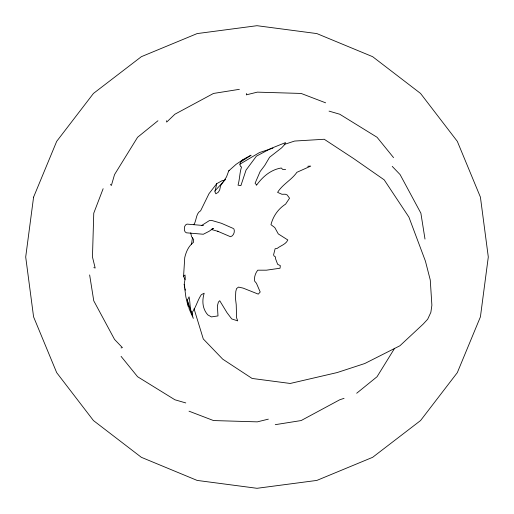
<?xml version="1.0" encoding="UTF-8"?>
<svg xmlns="http://www.w3.org/2000/svg" width="514" height="514" viewBox="0 0 514 514"><rect width="100%" height="100%" fill="white"/><g stroke="black" fill="none" stroke-linecap="round" stroke-linejoin="round"><path stroke-width="0.77" d="M185.046 279.571L183.569 276.333L184.751 257.565C186.119 251.667 188.638 246 193.47 242.357L193.669 239.524L191.549 236.671L190.713 232.842M191.459 244.536L192.493 237.474M188.04 306.228L185.843 296.79L184.205 284.332L185.258 277.907L185.027 274.99L183.569 276.333M224.091 180.35L222.067 180.69L216.728 183.671L214.942 191.863L215.867 193.81L218.283 192.236L219.677 189.955L220.622 185.65L226.501 176.932L228.736 170.866L236.132 164.3L244.542 158.697L251.07 155.215L240.719 161.936L239.852 164.589L240.591 166.523L241.541 166.947C239.595 172.826 239.755 179.135 238.04 185.156L240.893 185.638L246.039 170.095L256.39 156.185L270.531 148.623L285.501 142.603L284.544 144.71L281.723 147.769L269.58 157.258L264.729 165.469L260.135 171.535L255.079 183.26L256.313 184.597L256.274 185.168L256.621 185.079C262.667 176.726 270.794 169.671 281.267 167.994L282.764 169.485L285.604 169.421M246.701 93.509L246.302 94.852L257.321 92.141L301.146 93.445L325.619 102.819M193.791 224.727C196.656 220.673 195.783 213.297 200.64 210.759L209.012 193.662L216.728 183.671M103.141 188.702L93.76 213.175L92.462 257L95.167 268.019L93.831 267.621M394.643 348.248L377.051 376.73L356.69 393.242M214.775 191.067L225.652 179.296M240.706 161.55L242.891 159.713M157.946 120.758L137.585 137.27L114.545 174.574L111.384 185.464L110.42 184.455M239.916 164.178L259.506 152.542L272.96 148.141M201.951 225.286L209.391 220.596L211.46 220.371L221.405 223.282L233.452 228.531M228.736 170.866L229.52 170.475M344.052 398.344L339.748 399.77L301.146 420.555L275.26 424.673M284.171 144.473L294.638 141.048L324.225 139.262L353.6 158.537L384.196 179.842L408.913 217.114L425.425 261.138L430.263 279.995L431.889 305.265L430.854 312.351L427.68 319.226L423.215 324.058L399.905 345.768L364.767 363.526L337.178 372.554L290.217 383.463L252.104 378.452L222.729 359.17L203.293 338.97L194.054 308.805M211.479 229.225L213.406 228.409L209.025 231.339L203.319 234.249L186.415 232.81L185.111 231.872L184.34 230.021L184.577 226.668L185.612 224.914L187.038 224.11L203.242 225.492L202.233 225.434M268.334 419.148L257.321 421.859L213.496 420.555L189.017 411.181M121.041 347.939L122.403 347.618L114.545 339.426L93.76 300.825L89.642 274.939M239.376 89.327L213.496 93.445L174.888 114.23L166.703 122.081L166.375 120.726M307.764 166.253L310.758 166.099L296.899 172.306C291.573 179.99 282.578 184.263 277.586 192.371L281.961 194.279L285.283 194.221L287.153 194.934L289.549 198.218L285.617 204.109C278.177 208.941 273.191 216.073 270.955 224.676L274.772 227.535L278.273 233.896L287.821 239.974C285.887 244.426 280.612 245.615 277.097 248.455L275.112 248.737L273.602 254.745L273.975 255.869L275.51 256.987L275.6 258.876L277.65 264.331L280.323 265.609L280.053 268.224L266.38 270.191L257.758 270.184C255.317 273.178 254.032 277.245 254.629 281.107L256.435 283.259L260.212 292.016L258.272 294.13L243.077 288.091L238.528 287.101L236.536 288.572L235.778 291.566L235.451 298.274L236.228 304.725L236.581 317.793L237.699 320.877L231.711 318.918L226.995 312.666L219.729 300.716L218.405 302.091L217.377 305.901L217.994 315.917L211.408 316.913L207.772 314.87C202.336 308.702 201.931 300.709 204.167 293.224L201.327 294.676C197.678 300.067 196.207 306.517 192.519 311.947L192.467 315.345C189.595 309.396 190.392 303.009 189.081 296.829L187.327 300.362L189.248 309.139L193.315 318.391L187.212 299.925M211.164 229.398L218.508 231.512L217.595 231.21L230.503 236.729C233.562 236.003 235.155 231.73 233.915 228.974M329.05 111.12L339.748 114.23L377.051 137.27L393.557 157.625M185.785 402.937L174.888 399.77L137.585 376.73L121.079 356.375M392.233 166.382L400.091 174.574L420.876 213.175L424.994 239.061M184.205 284.332L184.809 287.307M185.085 288.752L185.368 290.198M33.583 197.138L25.7 257L33.583 316.862L56.688 372.65L93.445 420.555L141.35 457.312L197.138 480.417L257 488.3L316.862 480.417L372.65 457.312L420.555 420.555L457.312 372.65L480.417 316.862L488.3 257L480.417 197.138L457.312 141.35L420.555 93.445L372.65 56.688L316.862 33.583L257 25.7L197.138 33.583L141.35 56.688L93.445 93.445L56.688 141.35L33.583 197.138"/></g></svg>
